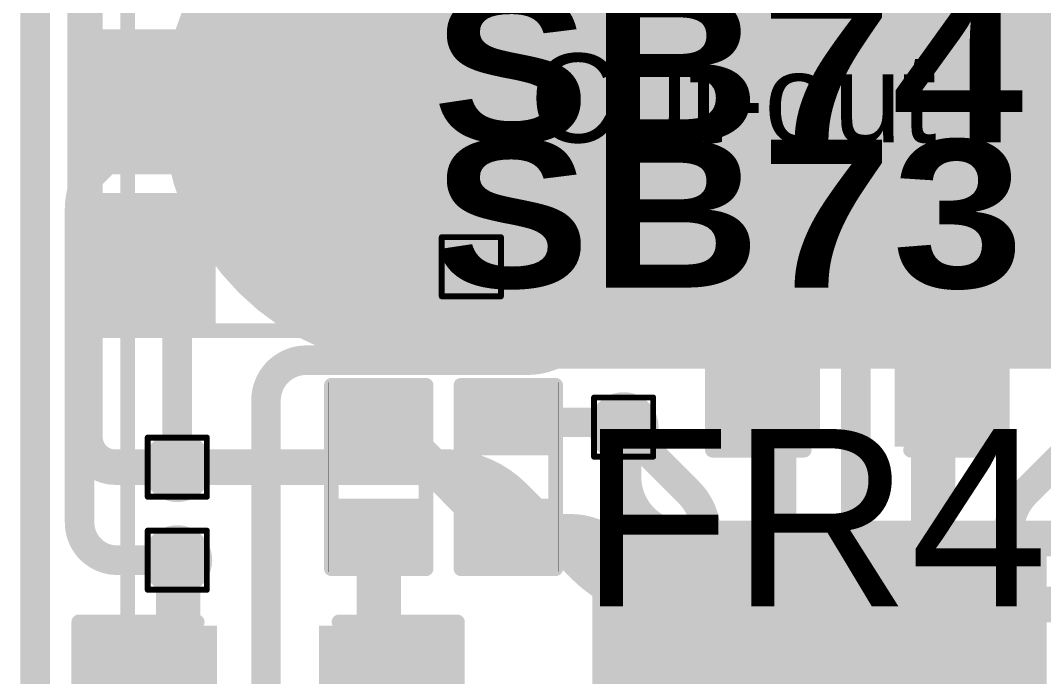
# Model space of a CAD drawing. Header units: inches. Extents: x 3 to 457, y -41 to 239.
# Drawn here: x 26.13 to 34.91, y 8.4 to 14.03 of the extents above; entities that cross this region are included whole.
import ezdxf

# ---------------------------------------------------------------- set-up
doc = ezdxf.new("R2010")
doc.units = ezdxf.units.IN
for name, color, linetype in [('Board Outline', 216, 'Continuous'), ('Bottom Layer', 5, 'Continuous'), ('Bottom Overlay', 54, 'Continuous'), ('Bottom Paste', 16, 'Continuous'), ('Bottom Solder', 6, 'Continuous'), ('Drill Drawing', 1, 'Continuous'), ('Fabrication', 76, 'Continuous'), ('Top Layer', 1, 'Continuous'), ('Top Overlay', 2, 'Continuous'), ('Top Paste', 8, 'Continuous'), ('Top Solder', 216, 'Continuous'), ('Via Holes', 16, 'Continuous')]:
    doc.layers.add(name, color=color, linetype=linetype)
doc.styles.add('Arial', font='', dxfattribs={"height": 0.2})
doc.styles.add('Arial Black_Bold', font='', dxfattribs={"height": 0.2})
doc.styles.get('Arial').set_extended_font_data('Arial')
doc.styles.get('Arial Black_Bold').set_extended_font_data('Arial Black', bold=True)

# ---------------------------------------------------------------- blocks, each defined once
blk = doc.blocks.new('S______B______7')
at = {"layer": 'Top Layer'}
for points in [[(-1.143, -0.4445), (-1.143, 0.4445), (-0.381, 0.4445), (-0.381, -0.4445)], [(0.381, -0.4445), (0.381, 0.4445), (1.143, 0.4445), (1.143, -0.4445)]]:
    blk.add_hatch(color=1, dxfattribs=at).paths.add_polyline_path(points)
at = {"layer": 'Top Paste'}
for points in [[(-1.143, -0.4445), (-1.143, 0.4445), (-0.381, 0.4445), (-0.381, -0.4445)], [(0.381, -0.4445), (0.381, 0.4445), (1.143, 0.4445), (1.143, -0.4445)]]:
    blk.add_hatch(color=8, dxfattribs=at).paths.add_polyline_path(points)
at = {"layer": 'Top Solder'}
for points in [[(-1.2446, -0.5461), (-1.2446, 0.5461), (-0.2794, 0.5461), (-0.2794, -0.5461)], [(0.2794, -0.5461), (0.2794, 0.5461), (1.2446, 0.5461), (1.2446, -0.5461)]]:
    blk.add_hatch(color=216, dxfattribs=at).paths.add_polyline_path(points)
at = {"layer": 'Top Overlay'}
for points in [[(-1.27, -0.5588, 0.127, 0.127, 0), (-1.27, 0.5588, 0.127, 0.127, 0)], [(-1.27, 0.5588, 0.127, 0.127, 0), (1.27, 0.5588, 0.127, 0.127, 0)], [(1.27, -0.5588, 0.127, 0.127, 0), (1.27, 0.5588, 0.127, 0.127, 0)], [(-1.27, -0.5588, 0.127, 0.127, 0), (1.27, -0.5588, 0.127, 0.127, 0)]]:
    blk.add_lwpolyline(points, format="xyseb", dxfattribs=at)
for points in [[(-1.30175, 0.5588, 0.0635, 0.0635, 1), (-1.23825, 0.5588, 0.0635, 0.0635, 1)], [(-1.30175, 0.5588, 0.0635, 0.0635, 1), (-1.23825, 0.5588, 0.0635, 0.0635, 1)], [(1.23825, 0.5588, 0.0635, 0.0635, 1), (1.30175, 0.5588, 0.0635, 0.0635, 1)], [(1.23825, 0.5588, 0.0635, 0.0635, 1), (1.30175, 0.5588, 0.0635, 0.0635, 1)], [(-1.30175, -0.5588, 0.0635, 0.0635, 1), (-1.23825, -0.5588, 0.0635, 0.0635, 1)], [(-1.30175, -0.5588, 0.0635, 0.0635, 1), (-1.23825, -0.5588, 0.0635, 0.0635, 1)], [(1.23825, -0.5588, 0.0635, 0.0635, 1), (1.30175, -0.5588, 0.0635, 0.0635, 1)], [(1.23825, -0.5588, 0.0635, 0.0635, 1), (1.30175, -0.5588, 0.0635, 0.0635, 1)]]:
    blk.add_lwpolyline(points, format="xyseb", close=True, dxfattribs=at)
blk = doc.blocks.new('S______B______8')
at = {"layer": 'Top Layer'}
for points in [[(-1.143, -0.4445), (-1.143, 0.4445), (-0.381, 0.4445), (-0.381, -0.4445)], [(0.381, -0.4445), (0.381, 0.4445), (1.143, 0.4445), (1.143, -0.4445)]]:
    blk.add_hatch(color=1, dxfattribs=at).paths.add_polyline_path(points)
at = {"layer": 'Top Paste'}
for points in [[(-1.143, -0.4445), (-1.143, 0.4445), (-0.381, 0.4445), (-0.381, -0.4445)], [(0.381, -0.4445), (0.381, 0.4445), (1.143, 0.4445), (1.143, -0.4445)]]:
    blk.add_hatch(color=8, dxfattribs=at).paths.add_polyline_path(points)
at = {"layer": 'Top Solder'}
for points in [[(-1.2446, -0.5461), (-1.2446, 0.5461), (-0.2794, 0.5461), (-0.2794, -0.5461)], [(0.2794, -0.5461), (0.2794, 0.5461), (1.2446, 0.5461), (1.2446, -0.5461)]]:
    blk.add_hatch(color=216, dxfattribs=at).paths.add_polyline_path(points)
at = {"layer": 'Top Overlay'}
for points in [[(-1.27, 0.5588, 0.127, 0.127, 0), (-1.27, -0.5588, 0.127, 0.127, 0)], [(1.27, 0.5588, 0.127, 0.127, 0), (-1.27, 0.5588, 0.127, 0.127, 0)], [(1.27, 0.5588, 0.127, 0.127, 0), (1.27, -0.5588, 0.127, 0.127, 0)], [(1.27, -0.5588, 0.127, 0.127, 0), (-1.27, -0.5588, 0.127, 0.127, 0)]]:
    blk.add_lwpolyline(points, format="xyseb", dxfattribs=at)
for points in [[(-1.30175, 0.5588, 0.0635, 0.0635, 1), (-1.23825, 0.5588, 0.0635, 0.0635, 1)], [(-1.30175, 0.5588, 0.0635, 0.0635, 1), (-1.23825, 0.5588, 0.0635, 0.0635, 1)], [(1.23825, 0.5588, 0.0635, 0.0635, 1), (1.30175, 0.5588, 0.0635, 0.0635, 1)], [(1.23825, 0.5588, 0.0635, 0.0635, 1), (1.30175, 0.5588, 0.0635, 0.0635, 1)], [(-1.30175, -0.5588, 0.0635, 0.0635, 1), (-1.23825, -0.5588, 0.0635, 0.0635, 1)], [(-1.30175, -0.5588, 0.0635, 0.0635, 1), (-1.23825, -0.5588, 0.0635, 0.0635, 1)], [(1.23825, -0.5588, 0.0635, 0.0635, 1), (1.30175, -0.5588, 0.0635, 0.0635, 1)], [(1.23825, -0.5588, 0.0635, 0.0635, 1), (1.30175, -0.5588, 0.0635, 0.0635, 1)]]:
    blk.add_lwpolyline(points, format="xyseb", close=True, dxfattribs=at)
blk = doc.blocks.new('TSSOP_14_22')
at = {"layer": 'Top Layer'}
for points in [[(-3.65, 1.525), (-2.15, 1.525), (-2.15, 1.075), (-3.65, 1.075)], [(-3.65, 0.875), (-2.15, 0.875), (-2.15, 0.425), (-3.65, 0.425)], [(-3.65, 0.225), (-2.15, 0.225), (-2.15, -0.225), (-3.65, -0.225)], [(-3.65, -0.425), (-2.15, -0.425), (-2.15, -0.875), (-3.65, -0.875)], [(-3.65, -1.075), (-2.15, -1.075), (-2.15, -1.525), (-3.65, -1.525)], [(-3.65, -1.725), (-2.15, -1.725), (-2.15, -2.175), (-3.65, -2.175)]]:
    blk.add_hatch(color=1, dxfattribs=at).paths.add_polyline_path(points)
at = {"layer": 'Top Paste'}
for points in [[(-3.65, 1.525), (-2.15, 1.525), (-2.15, 1.075), (-3.65, 1.075)], [(-3.65, 0.875), (-2.15, 0.875), (-2.15, 0.425), (-3.65, 0.425)], [(-3.65, 0.225), (-2.15, 0.225), (-2.15, -0.225), (-3.65, -0.225)], [(-3.65, -0.425), (-2.15, -0.425), (-2.15, -0.875), (-3.65, -0.875)], [(-3.65, -1.075), (-2.15, -1.075), (-2.15, -1.525), (-3.65, -1.525)], [(-3.65, -1.725), (-2.15, -1.725), (-2.15, -2.175), (-3.65, -2.175)]]:
    blk.add_hatch(color=8, dxfattribs=at).paths.add_polyline_path(points)
at = {"layer": 'Top Solder'}
for points in [[(-3.7516, 1.6266), (-2.0484, 1.6266), (-2.0484, 0.9734), (-3.7516, 0.9734)], [(-3.7516, 0.9766), (-2.0484, 0.9766), (-2.0484, 0.3234), (-3.7516, 0.3234)], [(-3.7516, 0.3266), (-2.0484, 0.3266), (-2.0484, -0.3266), (-3.7516, -0.3266)], [(-3.7516, -0.3234), (-2.0484, -0.3234), (-2.0484, -0.9766), (-3.7516, -0.9766)], [(-3.7516, -0.9734), (-2.0484, -0.9734), (-2.0484, -1.6266), (-3.7516, -1.6266)], [(-3.7516, -1.6234), (-2.0484, -1.6234), (-2.0484, -2.2766), (-3.7516, -2.2766)]]:
    blk.add_hatch(color=216, dxfattribs=at).paths.add_polyline_path(points)
blk = doc.blocks.new('R___0402_46')
at = {"layer": 'Top Layer'}
for points in [[(-0.6985, -0.3175), (-0.6985, 0.3175), (-0.2413, 0.3175), (-0.2413, -0.3175)], [(0.2413, -0.3175), (0.2413, 0.3175), (0.6985, 0.3175), (0.6985, -0.3175)]]:
    blk.add_hatch(color=1, dxfattribs=at).paths.add_polyline_path(points)
at = {"layer": 'Top Paste'}
for points in [[(-0.6985, -0.3175), (-0.6985, 0.3175), (-0.2413, 0.3175), (-0.2413, -0.3175)], [(0.2413, -0.3175), (0.2413, 0.3175), (0.6985, 0.3175), (0.6985, -0.3175)]]:
    blk.add_hatch(color=8, dxfattribs=at).paths.add_polyline_path(points)
at = {"layer": 'Top Solder'}
for points in [[(-0.7535, -0.3725), (-0.7535, 0.3725), (-0.1863, 0.3725), (-0.1863, -0.3725)], [(0.1863, -0.3725), (0.1863, 0.3725), (0.7535, 0.3725), (0.7535, -0.3725)]]:
    blk.add_hatch(color=216, dxfattribs=at).paths.add_polyline_path(points)
at = {"layer": 'Top Overlay'}
for points in [[(0.7874, 0.4064, 0.127, 0.127, 0), (-0.7874, 0.4064, 0.127, 0.127, 0)], [(-0.7874, -0.4064, 0.127, 0.127, 0), (-0.7874, 0.4064, 0.127, 0.127, 0)], [(0.7874, -0.4064, 0.127, 0.127, 0), (0.7874, 0.4064, 0.127, 0.127, 0)], [(0.7874, -0.4064, 0.127, 0.127, 0), (-0.7874, -0.4064, 0.127, 0.127, 0)], [(0.8128, -0.4318, 0.00323, 0.00323, 0), (-0.8128, -0.4318, 0.00323, 0.00323, 0)]]:
    blk.add_lwpolyline(points, format="xyseb", dxfattribs=at)
for points in [[(-0.8191, 0.4064, 0.0635, 0.0635, 1), (-0.7556, 0.4064, 0.0635, 0.0635, 1)], [(-0.8191, 0.4064, 0.0635, 0.0635, 1), (-0.7556, 0.4064, 0.0635, 0.0635, 1)], [(0.7556, 0.4064, 0.0635, 0.0635, 1), (0.8191, 0.4064, 0.0635, 0.0635, 1)], [(0.7556, 0.4064, 0.0635, 0.0635, 1), (0.8191, 0.4064, 0.0635, 0.0635, 1)], [(-0.8191, -0.4064, 0.0635, 0.0635, 1), (-0.7556, -0.4064, 0.0635, 0.0635, 1)], [(-0.8191, -0.4064, 0.0635, 0.0635, 1), (-0.7556, -0.4064, 0.0635, 0.0635, 1)], [(0.7556, -0.4064, 0.0635, 0.0635, 1), (0.8191, -0.4064, 0.0635, 0.0635, 1)], [(0.7556, -0.4064, 0.0635, 0.0635, 1), (0.8191, -0.4064, 0.0635, 0.0635, 1)], [(-0.8136, -0.4318, 0.00161, 0.00161, 1), (-0.812, -0.4318, 0.00161, 0.00161, 1)], [(0.812, -0.4318, 0.00161, 0.00161, 1), (0.8136, -0.4318, 0.00161, 0.00161, 1)]]:
    blk.add_lwpolyline(points, format="xyseb", close=True, dxfattribs=at)
blk = doc.blocks.new('R___0402_51')
at = {"layer": 'Top Layer'}
for points in [[(-0.6985, -0.3175), (-0.6985, 0.3175), (-0.2413, 0.3175), (-0.2413, -0.3175)], [(0.2413, -0.3175), (0.2413, 0.3175), (0.6985, 0.3175), (0.6985, -0.3175)]]:
    blk.add_hatch(color=1, dxfattribs=at).paths.add_polyline_path(points)
at = {"layer": 'Top Paste'}
for points in [[(-0.6985, -0.3175), (-0.6985, 0.3175), (-0.2413, 0.3175), (-0.2413, -0.3175)], [(0.2413, -0.3175), (0.2413, 0.3175), (0.6985, 0.3175), (0.6985, -0.3175)]]:
    blk.add_hatch(color=8, dxfattribs=at).paths.add_polyline_path(points)
at = {"layer": 'Top Solder'}
for points in [[(-0.7535, -0.3725), (-0.7535, 0.3725), (-0.1863, 0.3725), (-0.1863, -0.3725)], [(0.1863, -0.3725), (0.1863, 0.3725), (0.7535, 0.3725), (0.7535, -0.3725)]]:
    blk.add_hatch(color=216, dxfattribs=at).paths.add_polyline_path(points)
at = {"layer": 'Top Overlay'}
for points in [[(-0.7874, 0.4064, 0.127, 0.127, 0), (0.7874, 0.4064, 0.127, 0.127, 0)], [(-0.7874, 0.4064, 0.127, 0.127, 0), (-0.7874, -0.4064, 0.127, 0.127, 0)], [(0.7874, 0.4064, 0.127, 0.127, 0), (0.7874, -0.4064, 0.127, 0.127, 0)], [(-0.7874, -0.4064, 0.127, 0.127, 0), (0.7874, -0.4064, 0.127, 0.127, 0)], [(-0.8128, -0.4318, 0.00323, 0.00323, 0), (0.8128, -0.4318, 0.00323, 0.00323, 0)]]:
    blk.add_lwpolyline(points, format="xyseb", dxfattribs=at)
for points in [[(-0.8191, 0.4064, 0.0635, 0.0635, 1), (-0.7556, 0.4064, 0.0635, 0.0635, 1)], [(-0.8191, 0.4064, 0.0635, 0.0635, 1), (-0.7556, 0.4064, 0.0635, 0.0635, 1)], [(0.7556, 0.4064, 0.0635, 0.0635, 1), (0.8191, 0.4064, 0.0635, 0.0635, 1)], [(0.7556, 0.4064, 0.0635, 0.0635, 1), (0.8191, 0.4064, 0.0635, 0.0635, 1)], [(-0.8191, -0.4064, 0.0635, 0.0635, 1), (-0.7556, -0.4064, 0.0635, 0.0635, 1)], [(-0.8191, -0.4064, 0.0635, 0.0635, 1), (-0.7556, -0.4064, 0.0635, 0.0635, 1)], [(0.7556, -0.4064, 0.0635, 0.0635, 1), (0.8191, -0.4064, 0.0635, 0.0635, 1)], [(0.7556, -0.4064, 0.0635, 0.0635, 1), (0.8191, -0.4064, 0.0635, 0.0635, 1)], [(-0.8136, -0.4318, 0.00161, 0.00161, 1), (-0.812, -0.4318, 0.00161, 0.00161, 1)], [(0.812, -0.4318, 0.00161, 0.00161, 1), (0.8136, -0.4318, 0.00161, 0.00161, 1)]]:
    blk.add_lwpolyline(points, format="xyseb", close=True, dxfattribs=at)
blk = doc.blocks.new('SEMG_PAD_B_59')
at = {"layer": 'Bottom Layer'}
h = blk.add_hatch(color=5, dxfattribs=at)
edge = h.paths.add_edge_path()
edge.add_arc((-3.15, 0.0128), 2.1, 90, 270)
edge.add_line((-3.15, -2.0872), (3.15, -2.0872))
edge.add_arc((3.15, 0.0128), 2.1, 270, 450)
edge.add_line((3.15, 2.1128), (-3.15, 2.1128))
at = {"layer": 'Bottom Paste'}
h = blk.add_hatch(color=16, dxfattribs=at)
edge = h.paths.add_edge_path()
edge.add_arc((-3.15, 0.0128), 2.1, 90, 270)
edge.add_line((-3.15, -2.0872), (3.15, -2.0872))
edge.add_arc((3.15, 0.0128), 2.1, 270, 450)
edge.add_line((3.15, 2.1128), (-3.15, 2.1128))
at = {"layer": 'Bottom Solder'}
h = blk.add_hatch(color=6, dxfattribs=at)
edge = h.paths.add_edge_path()
edge.add_arc((-3.15, 0.0128), 2.2016, 90, 270)
edge.add_line((-3.15, -2.1888), (3.15, -2.1888))
edge.add_arc((3.15, 0.0128), 2.2016, 270, 450)
edge.add_line((3.15, 2.2144), (-3.15, 2.2144))
at = {"layer": 'Bottom Overlay'}
blk.add_lwpolyline([(5.6833, 10.9658, 0.127, 0.127, 0), (5.6833, -10.9656, 0.127, 0.127, 0)], format="xyseb", dxfattribs=at)
blk = doc.blocks.new('C___0805_71')
at = {"layer": 'Top Layer'}
for points in [[(-1.524, 0.762), (-0.508, 0.762), (-0.508, -0.762), (-1.524, -0.762)], [(0.508, 0.762), (1.524, 0.762), (1.524, -0.762), (0.508, -0.762)]]:
    blk.add_hatch(color=1, dxfattribs=at).paths.add_polyline_path(points)
at = {"layer": 'Top Paste'}
for points in [[(-1.524, 0.762), (-0.508, 0.762), (-0.508, -0.762), (-1.524, -0.762)], [(0.508, 0.762), (1.524, 0.762), (1.524, -0.762), (0.508, -0.762)]]:
    blk.add_hatch(color=8, dxfattribs=at).paths.add_polyline_path(points)
at = {"layer": 'Top Solder'}
for points in [[(-1.594, 0.832), (-0.438, 0.832), (-0.438, -0.832), (-1.594, -0.832)], [(0.438, 0.832), (1.594, 0.832), (1.594, -0.832), (0.438, -0.832)]]:
    blk.add_hatch(color=216, dxfattribs=at).paths.add_polyline_path(points)
at = {"layer": 'Top Overlay'}
for points in [[(-1.6256, 0.8636, 0.127, 0.127, 0), (-1.6256, -0.8636, 0.127, 0.127, 0)], [(-0.6096, 0.8636, 0.127, 0.127, 0), (-1.6256, 0.8636, 0.127, 0.127, 0)], [(1.6256, 0.8636, 0.127, 0.127, 0), (0.6096, 0.8636, 0.127, 0.127, 0)], [(1.6256, 0.8636, 0.127, 0.127, 0), (1.6256, -0.8636, 0.127, 0.127, 0)], [(-0.6096, -0.8636, 0.127, 0.127, 0), (-1.6256, -0.8636, 0.127, 0.127, 0)], [(1.6256, -0.8636, 0.127, 0.127, 0), (0.6096, -0.8636, 0.127, 0.127, 0)]]:
    blk.add_lwpolyline(points, format="xyseb", dxfattribs=at)
for points in [[(-1.6574, 0.8636, 0.0635, 0.0635, 1), (-1.5938, 0.8636, 0.0635, 0.0635, 1)], [(-1.6574, 0.8636, 0.0635, 0.0635, 1), (-1.5938, 0.8636, 0.0635, 0.0635, 1)], [(-0.6413, 0.8636, 0.0635, 0.0635, 1), (-0.5778, 0.8636, 0.0635, 0.0635, 1)], [(0.5778, 0.8636, 0.0635, 0.0635, 1), (0.6413, 0.8636, 0.0635, 0.0635, 1)], [(1.5938, 0.8636, 0.0635, 0.0635, 1), (1.6574, 0.8636, 0.0635, 0.0635, 1)], [(1.5938, 0.8636, 0.0635, 0.0635, 1), (1.6574, 0.8636, 0.0635, 0.0635, 1)], [(-1.6574, -0.8636, 0.0635, 0.0635, 1), (-1.5938, -0.8636, 0.0635, 0.0635, 1)], [(-1.6574, -0.8636, 0.0635, 0.0635, 1), (-1.5938, -0.8636, 0.0635, 0.0635, 1)], [(-0.6413, -0.8636, 0.0635, 0.0635, 1), (-0.5778, -0.8636, 0.0635, 0.0635, 1)], [(0.5778, -0.8636, 0.0635, 0.0635, 1), (0.6413, -0.8636, 0.0635, 0.0635, 1)], [(1.5938, -0.8636, 0.0635, 0.0635, 1), (1.6574, -0.8636, 0.0635, 0.0635, 1)], [(1.5938, -0.8636, 0.0635, 0.0635, 1), (1.6574, -0.8636, 0.0635, 0.0635, 1)]]:
    blk.add_lwpolyline(points, format="xyseb", close=True, dxfattribs=at)
blk = doc.blocks.new('C___0603_75')
at = {"layer": 'Top Layer'}
for points in [[(-0.381, 0.4445), (-0.381, -0.4445), (-1.143, -0.4445), (-1.143, 0.4445)], [(1.143, 0.4445), (1.143, -0.4445), (0.381, -0.4445), (0.381, 0.4445)]]:
    blk.add_hatch(color=1, dxfattribs=at).paths.add_polyline_path(points)
at = {"layer": 'Top Paste'}
for points in [[(-0.381, 0.4445), (-0.381, -0.4445), (-1.143, -0.4445), (-1.143, 0.4445)], [(1.143, 0.4445), (1.143, -0.4445), (0.381, -0.4445), (0.381, 0.4445)]]:
    blk.add_hatch(color=8, dxfattribs=at).paths.add_polyline_path(points)
at = {"layer": 'Top Solder'}
for points in [[(-0.321, 0.5045), (-0.321, -0.5045), (-1.203, -0.5045), (-1.203, 0.5045)], [(1.203, 0.5045), (1.203, -0.5045), (0.321, -0.5045), (0.321, 0.5045)]]:
    blk.add_hatch(color=216, dxfattribs=at).paths.add_polyline_path(points)
at = {"layer": 'Top Overlay'}
for points in [[(-0.4572, 0.5334, 0.127, 0.127, 0), (-1.2446, 0.5334, 0.127, 0.127, 0)], [(-1.2446, 0.5334, 0.127, 0.127, 0), (-1.2446, -0.5334, 0.127, 0.127, 0)], [(1.2446, 0.5334, 0.127, 0.127, 0), (0.4572, 0.5334, 0.127, 0.127, 0)], [(1.2446, 0.5334, 0.127, 0.127, 0), (1.2446, -0.5334, 0.127, 0.127, 0)], [(-0.4572, -0.5334, 0.127, 0.127, 0), (-1.2446, -0.5334, 0.127, 0.127, 0)], [(1.2446, -0.5334, 0.127, 0.127, 0), (0.4572, -0.5334, 0.127, 0.127, 0)]]:
    blk.add_lwpolyline(points, format="xyseb", dxfattribs=at)
for points in [[(-1.2764, 0.5334, 0.0635, 0.0635, 1), (-1.2128, 0.5334, 0.0635, 0.0635, 1)], [(-1.2764, 0.5334, 0.0635, 0.0635, 1), (-1.2128, 0.5334, 0.0635, 0.0635, 1)], [(-0.4889, 0.5334, 0.0635, 0.0635, 1), (-0.4254, 0.5334, 0.0635, 0.0635, 1)], [(0.4254, 0.5334, 0.0635, 0.0635, 1), (0.4889, 0.5334, 0.0635, 0.0635, 1)], [(1.2128, 0.5334, 0.0635, 0.0635, 1), (1.2764, 0.5334, 0.0635, 0.0635, 1)], [(1.2128, 0.5334, 0.0635, 0.0635, 1), (1.2764, 0.5334, 0.0635, 0.0635, 1)], [(-1.2764, -0.5334, 0.0635, 0.0635, 1), (-1.2128, -0.5334, 0.0635, 0.0635, 1)], [(-1.2764, -0.5334, 0.0635, 0.0635, 1), (-1.2128, -0.5334, 0.0635, 0.0635, 1)], [(-0.4889, -0.5334, 0.0635, 0.0635, 1), (-0.4254, -0.5334, 0.0635, 0.0635, 1)], [(0.4254, -0.5334, 0.0635, 0.0635, 1), (0.4889, -0.5334, 0.0635, 0.0635, 1)], [(1.2128, -0.5334, 0.0635, 0.0635, 1), (1.2764, -0.5334, 0.0635, 0.0635, 1)], [(1.2128, -0.5334, 0.0635, 0.0635, 1), (1.2764, -0.5334, 0.0635, 0.0635, 1)]]:
    blk.add_lwpolyline(points, format="xyseb", close=True, dxfattribs=at)
blk = doc.blocks.new('____0402_77')
at = {"layer": 'Top Layer'}
for points in [[(-0.6985, -0.3175), (-0.6985, 0.3175), (-0.2413, 0.3175), (-0.2413, -0.3175)], [(0.2413, -0.3175), (0.2413, 0.3175), (0.6985, 0.3175), (0.6985, -0.3175)]]:
    blk.add_hatch(color=1, dxfattribs=at).paths.add_polyline_path(points)
at = {"layer": 'Top Paste'}
for points in [[(-0.6985, -0.3175), (-0.6985, 0.3175), (-0.2413, 0.3175), (-0.2413, -0.3175)], [(0.2413, -0.3175), (0.2413, 0.3175), (0.6985, 0.3175), (0.6985, -0.3175)]]:
    blk.add_hatch(color=8, dxfattribs=at).paths.add_polyline_path(points)
at = {"layer": 'Top Solder'}
for points in [[(-0.7585, -0.3775), (-0.7585, 0.3775), (-0.1813, 0.3775), (-0.1813, -0.3775)], [(0.1813, -0.3775), (0.1813, 0.3775), (0.7585, 0.3775), (0.7585, -0.3775)]]:
    blk.add_hatch(color=216, dxfattribs=at).paths.add_polyline_path(points)
at = {"layer": 'Top Overlay'}
for points in [[(-0.7874, 0.4064, 0.127, 0.127, 0), (-0.7874, -0.4064, 0.127, 0.127, 0)], [(-0.2794, 0.4064, 0.127, 0.127, 0), (-0.7874, 0.4064, 0.127, 0.127, 0)], [(0.7874, 0.4064, 0.127, 0.127, 0), (0.2794, 0.4064, 0.127, 0.127, 0)], [(0.7874, 0.4064, 0.127, 0.127, 0), (0.7874, -0.4064, 0.127, 0.127, 0)], [(-0.2794, -0.4064, 0.127, 0.127, 0), (-0.7874, -0.4064, 0.127, 0.127, 0)], [(0.7874, -0.4064, 0.127, 0.127, 0), (0.2794, -0.4064, 0.127, 0.127, 0)]]:
    blk.add_lwpolyline(points, format="xyseb", dxfattribs=at)
for points in [[(-0.8191, 0.4064, 0.0635, 0.0635, 1), (-0.7556, 0.4064, 0.0635, 0.0635, 1)], [(-0.8191, 0.4064, 0.0635, 0.0635, 1), (-0.7556, 0.4064, 0.0635, 0.0635, 1)], [(-0.3111, 0.4064, 0.0635, 0.0635, 1), (-0.2477, 0.4064, 0.0635, 0.0635, 1)], [(0.2477, 0.4064, 0.0635, 0.0635, 1), (0.3111, 0.4064, 0.0635, 0.0635, 1)], [(0.7556, 0.4064, 0.0635, 0.0635, 1), (0.8191, 0.4064, 0.0635, 0.0635, 1)], [(0.7556, 0.4064, 0.0635, 0.0635, 1), (0.8191, 0.4064, 0.0635, 0.0635, 1)], [(-0.8191, -0.4064, 0.0635, 0.0635, 1), (-0.7556, -0.4064, 0.0635, 0.0635, 1)], [(-0.8191, -0.4064, 0.0635, 0.0635, 1), (-0.7556, -0.4064, 0.0635, 0.0635, 1)], [(-0.3111, -0.4064, 0.0635, 0.0635, 1), (-0.2477, -0.4064, 0.0635, 0.0635, 1)], [(0.2477, -0.4064, 0.0635, 0.0635, 1), (0.3111, -0.4064, 0.0635, 0.0635, 1)], [(0.7556, -0.4064, 0.0635, 0.0635, 1), (0.8191, -0.4064, 0.0635, 0.0635, 1)], [(0.7556, -0.4064, 0.0635, 0.0635, 1), (0.8191, -0.4064, 0.0635, 0.0635, 1)]]:
    blk.add_lwpolyline(points, format="xyseb", close=True, dxfattribs=at)

msp = doc.modelspace()

# ---------------------------------------------------------------- hatches: boundary and pattern name
at = {"layer": 'Bottom Layer'}
h = msp.add_hatch(color=5, dxfattribs=at)
edge = h.paths.add_edge_path()
edge.add_arc((29.9995, 11.9183), 0.3, 0, 360)
h = msp.add_hatch(color=5, dxfattribs=at)
edge = h.paths.add_edge_path()
edge.add_arc((31.3076, 10.541), 0.3, 0, 360)
h = msp.add_hatch(color=5, dxfattribs=at)
edge = h.paths.add_edge_path()
edge.add_arc((27.4734, 10.1972), 0.3, 0, 360)
h = msp.add_hatch(color=5, dxfattribs=at)
edge = h.paths.add_edge_path()
edge.add_arc((27.4734, 9.398), 0.3, 0, 360)
at = {"layer": 'Top Layer'}
msp.add_hatch(color=1, dxfattribs=at).paths.add_polyline_path([(34.0139, 12.4136), (34.6553, 12.4136), (34.6553, 13.0486), (34.0139, 13.0486)])
h = msp.add_hatch(color=1, dxfattribs=at)
edge = h.paths.add_edge_path()
edge.add_arc((29.9995, 11.9183), 0.3, 0, 360)
h = msp.add_hatch(color=1, dxfattribs=at)
edge = h.paths.add_edge_path()
edge.add_arc((31.3076, 10.541), 0.3, 0, 360)
h = msp.add_hatch(color=1, dxfattribs=at)
edge = h.paths.add_edge_path()
edge.add_arc((27.4734, 10.1972), 0.3, 0, 360)
h = msp.add_hatch(color=1, dxfattribs=at)
edge = h.paths.add_edge_path()
edge.add_arc((27.4734, 9.398), 0.3, 0, 360)
at = {"layer": 'Via Holes'}
h = msp.add_hatch(color=7, dxfattribs=at)
edge = h.paths.add_edge_path()
edge.add_arc((29.9995, 11.9183), 0.15, 0, 360)
h = msp.add_hatch(color=7, dxfattribs=at)
edge = h.paths.add_edge_path()
edge.add_arc((31.3076, 10.541), 0.15, 0, 360)
h = msp.add_hatch(color=7, dxfattribs=at)
edge = h.paths.add_edge_path()
edge.add_arc((27.4734, 10.1972), 0.15, 0, 360)
h = msp.add_hatch(color=7, dxfattribs=at)
edge = h.paths.add_edge_path()
edge.add_arc((27.4734, 9.398), 0.15, 0, 360)

# ---------------------------------------------------------------- linework, layer by layer
at = {"layer": 'Board Outline'}
msp.add_lwpolyline([(26.2534, 2.3169, 0.127, 0.127, 0), (26.2535, 24.1726, 0.127, 0.127, 0)], format="xyseb", dxfattribs=at)
at = {"layer": 'Bottom Layer'}
for points in [[(26.68, 10.4572, 0.3048, 0.3048, 0), (26.68, 16.9572, 0.3048, 0.3048, 0)], [(31.3076, 10.1105, 0.3048, 0.3048, 0), (31.3076, 10.541, 0.3048, 0.3048, 0)], [(26.94, 10.1972, 0.3048, 0.3048, -0.414214), (26.68, 10.4572, 0.3048, 0.3048, 0)], [(26.94, 10.1972, 0.3048, 0.3048, 0), (27.4734, 10.1972, 0.3048, 0.3048, 0)], [(27.4734, 10.1972, 0.3048, 0.3048, 0), (29.6772, 10.1972, 0.3048, 0.3048, 0)], [(29.6772, 10.1972, 0.3048, 0.3048, 0), (29.7202, 10.1989, 0.3048, 0.3048, 0)], [(29.7202, 10.1989, 0.3048, 0.3048, -0.209443), (30.3676, 9.9458, 0.3048, 0.3048, 0)], [(31.8334, 9.5846, 0.3048, 0.3048, -0.414214), (31.3076, 10.1105, 0.3048, 0.3048, 0)], [(30.3676, 9.9458, 0.3048, 0.3048, 0), (30.9586, 9.3549, 0.3048, 0.3048, 0)], [(31.8334, 9.5846, 0.3048, 0.3048, 0), (37.4803, 9.5846, 0.3048, 0.3048, 0)], [(27.4803, 6.1881, 0.381, 0.381, 0), (27.4803, 9.398, 0.381, 0.381, 0)], [(31.7714, 9.017, 0.3048, 0.3048, -0.199559), (30.9586, 9.3549, 0.3048, 0.3048, 0)], [(31.7714, 9.017, 0.3048, 0.3048, 0), (36.719, 9.017, 0.3048, 0.3048, 0)]]:
    msp.add_lwpolyline(points, format="xyseb", dxfattribs=at)
for points in [[(31.2314, 10.541, 0.1524, 0.1524, 1), (31.3838, 10.541, 0.1524, 0.1524, 1)], [(26.6038, 10.4572, 0.1524, 0.1524, 1), (26.7562, 10.4572, 0.1524, 0.1524, 1)], [(26.6038, 10.4572, 0.1524, 0.1524, 1), (26.7562, 10.4572, 0.1524, 0.1524, 1)], [(26.8638, 10.1972, 0.1524, 0.1524, 1), (27.0162, 10.1972, 0.1524, 0.1524, 1)], [(26.8638, 10.1972, 0.1524, 0.1524, 1), (27.0162, 10.1972, 0.1524, 0.1524, 1)], [(27.3972, 10.1972, 0.1524, 0.1524, 1), (27.5496, 10.1972, 0.1524, 0.1524, 1)], [(27.3972, 10.1972, 0.1524, 0.1524, 1), (27.5496, 10.1972, 0.1524, 0.1524, 1)], [(29.601, 10.1972, 0.1524, 0.1524, 1), (29.7534, 10.1972, 0.1524, 0.1524, 1)], [(29.601, 10.1972, 0.1524, 0.1524, 1), (29.7534, 10.1972, 0.1524, 0.1524, 1)], [(29.644, 10.1989, 0.1524, 0.1524, 1), (29.7964, 10.1989, 0.1524, 0.1524, 1)], [(29.644, 10.1989, 0.1524, 0.1524, 1), (29.7964, 10.1989, 0.1524, 0.1524, 1)], [(31.2314, 10.1105, 0.1524, 0.1524, 1), (31.3838, 10.1105, 0.1524, 0.1524, 1)], [(31.2314, 10.1105, 0.1524, 0.1524, 1), (31.3838, 10.1105, 0.1524, 0.1524, 1)], [(30.2914, 9.9458, 0.1524, 0.1524, 1), (30.4438, 9.9458, 0.1524, 0.1524, 1)], [(30.2914, 9.9458, 0.1524, 0.1524, 1), (30.4438, 9.9458, 0.1524, 0.1524, 1)], [(31.7572, 9.5846, 0.1524, 0.1524, 1), (31.9096, 9.5846, 0.1524, 0.1524, 1)], [(31.7572, 9.5846, 0.1524, 0.1524, 1), (31.9096, 9.5846, 0.1524, 0.1524, 1)], [(27.385, 9.398, 0.1905, 0.1905, 1), (27.5755, 9.398, 0.1905, 0.1905, 1)], [(30.8824, 9.3549, 0.1524, 0.1524, 1), (31.0348, 9.3549, 0.1524, 0.1524, 1)], [(30.8824, 9.3549, 0.1524, 0.1524, 1), (31.0348, 9.3549, 0.1524, 0.1524, 1)], [(31.6952, 9.017, 0.1524, 0.1524, 1), (31.8476, 9.017, 0.1524, 0.1524, 1)], [(31.6952, 9.017, 0.1524, 0.1524, 1), (31.8476, 9.017, 0.1524, 0.1524, 1)]]:
    msp.add_lwpolyline(points, format="xyseb", close=True, dxfattribs=at)
at = {"layer": 'Drill Drawing'}
for points in [[(29.7455, 12.1723, 0.0508, 0.0508, 0), (30.2535, 12.1723, 0.0508, 0.0508, 0)], [(29.7455, 11.6643, 0.0508, 0.0508, 0), (29.7455, 12.1723, 0.0508, 0.0508, 0)], [(30.2535, 11.6643, 0.0508, 0.0508, 0), (30.2535, 12.1723, 0.0508, 0.0508, 0)], [(29.7455, 11.6643, 0.0508, 0.0508, 0), (30.2535, 11.6643, 0.0508, 0.0508, 0)], [(31.0536, 10.795, 0.0508, 0.0508, 0), (31.5616, 10.795, 0.0508, 0.0508, 0)], [(31.0536, 10.287, 0.0508, 0.0508, 0), (31.0536, 10.795, 0.0508, 0.0508, 0)], [(31.5616, 10.287, 0.0508, 0.0508, 0), (31.5616, 10.795, 0.0508, 0.0508, 0)], [(27.2194, 10.4512, 0.0508, 0.0508, 0), (27.7274, 10.4512, 0.0508, 0.0508, 0)], [(27.2194, 9.9432, 0.0508, 0.0508, 0), (27.2194, 10.4512, 0.0508, 0.0508, 0)], [(27.7274, 9.9432, 0.0508, 0.0508, 0), (27.7274, 10.4512, 0.0508, 0.0508, 0)], [(31.0536, 10.287, 0.0508, 0.0508, 0), (31.5616, 10.287, 0.0508, 0.0508, 0)], [(27.2194, 9.9432, 0.0508, 0.0508, 0), (27.7274, 9.9432, 0.0508, 0.0508, 0)], [(27.2194, 9.652, 0.0508, 0.0508, 0), (27.7274, 9.652, 0.0508, 0.0508, 0)], [(27.2194, 9.144, 0.0508, 0.0508, 0), (27.2194, 9.652, 0.0508, 0.0508, 0)], [(27.7274, 9.144, 0.0508, 0.0508, 0), (27.7274, 9.652, 0.0508, 0.0508, 0)], [(27.2194, 9.144, 0.0508, 0.0508, 0), (27.7274, 9.144, 0.0508, 0.0508, 0)]]:
    msp.add_lwpolyline(points, format="xyseb", dxfattribs=at)
for points in [[(29.7328, 12.1723, 0.0254, 0.0254, 1), (29.7582, 12.1723, 0.0254, 0.0254, 1)], [(29.7328, 12.1723, 0.0254, 0.0254, 1), (29.7582, 12.1723, 0.0254, 0.0254, 1)], [(30.2408, 12.1723, 0.0254, 0.0254, 1), (30.2662, 12.1723, 0.0254, 0.0254, 1)], [(30.2408, 12.1723, 0.0254, 0.0254, 1), (30.2662, 12.1723, 0.0254, 0.0254, 1)], [(29.7328, 11.6643, 0.0254, 0.0254, 1), (29.7582, 11.6643, 0.0254, 0.0254, 1)], [(29.7328, 11.6643, 0.0254, 0.0254, 1), (29.7582, 11.6643, 0.0254, 0.0254, 1)], [(30.2408, 11.6643, 0.0254, 0.0254, 1), (30.2662, 11.6643, 0.0254, 0.0254, 1)], [(30.2408, 11.6643, 0.0254, 0.0254, 1), (30.2662, 11.6643, 0.0254, 0.0254, 1)], [(31.0409, 10.795, 0.0254, 0.0254, 1), (31.0663, 10.795, 0.0254, 0.0254, 1)], [(31.0409, 10.795, 0.0254, 0.0254, 1), (31.0663, 10.795, 0.0254, 0.0254, 1)], [(31.5489, 10.795, 0.0254, 0.0254, 1), (31.5743, 10.795, 0.0254, 0.0254, 1)], [(31.5489, 10.795, 0.0254, 0.0254, 1), (31.5743, 10.795, 0.0254, 0.0254, 1)], [(27.2067, 10.4512, 0.0254, 0.0254, 1), (27.2321, 10.4512, 0.0254, 0.0254, 1)], [(27.2067, 10.4512, 0.0254, 0.0254, 1), (27.2321, 10.4512, 0.0254, 0.0254, 1)], [(27.7147, 10.4512, 0.0254, 0.0254, 1), (27.7401, 10.4512, 0.0254, 0.0254, 1)], [(27.7147, 10.4512, 0.0254, 0.0254, 1), (27.7401, 10.4512, 0.0254, 0.0254, 1)], [(31.0409, 10.287, 0.0254, 0.0254, 1), (31.0663, 10.287, 0.0254, 0.0254, 1)], [(31.0409, 10.287, 0.0254, 0.0254, 1), (31.0663, 10.287, 0.0254, 0.0254, 1)], [(31.5489, 10.287, 0.0254, 0.0254, 1), (31.5743, 10.287, 0.0254, 0.0254, 1)], [(31.5489, 10.287, 0.0254, 0.0254, 1), (31.5743, 10.287, 0.0254, 0.0254, 1)], [(27.2067, 9.9432, 0.0254, 0.0254, 1), (27.2321, 9.9432, 0.0254, 0.0254, 1)], [(27.2067, 9.9432, 0.0254, 0.0254, 1), (27.2321, 9.9432, 0.0254, 0.0254, 1)], [(27.7147, 9.9432, 0.0254, 0.0254, 1), (27.7401, 9.9432, 0.0254, 0.0254, 1)], [(27.7147, 9.9432, 0.0254, 0.0254, 1), (27.7401, 9.9432, 0.0254, 0.0254, 1)], [(27.2067, 9.652, 0.0254, 0.0254, 1), (27.2321, 9.652, 0.0254, 0.0254, 1)], [(27.2067, 9.652, 0.0254, 0.0254, 1), (27.2321, 9.652, 0.0254, 0.0254, 1)], [(27.7147, 9.652, 0.0254, 0.0254, 1), (27.7401, 9.652, 0.0254, 0.0254, 1)], [(27.7147, 9.652, 0.0254, 0.0254, 1), (27.7401, 9.652, 0.0254, 0.0254, 1)], [(27.2067, 9.144, 0.0254, 0.0254, 1), (27.2321, 9.144, 0.0254, 0.0254, 1)], [(27.2067, 9.144, 0.0254, 0.0254, 1), (27.2321, 9.144, 0.0254, 0.0254, 1)], [(27.7147, 9.144, 0.0254, 0.0254, 1), (27.7401, 9.144, 0.0254, 0.0254, 1)], [(27.7147, 9.144, 0.0254, 0.0254, 1), (27.7401, 9.144, 0.0254, 0.0254, 1)]]:
    msp.add_lwpolyline(points, format="xyseb", close=True, dxfattribs=at)
at = {"layer": 'Fabrication'}
for points in [[(26.2534, 2.3169, 0.254, 0.254, 0), (26.2535, 24.1726, 0.254, 0.254, 0)], [(27.4763, 13.2704, 0.254, 0.254, -0.198912), (28.0914, 14.7553, 0.254, 0.254, 0)], [(28.0914, 11.7854, 0.254, 0.254, -0.198912), (27.4763, 13.2704, 0.254, 0.254, 0)], [(29.5763, 11.1704, 0.254, 0.254, -0.198912), (28.0914, 11.7854, 0.254, 0.254, 0)], [(29.5763, 11.1704, 0.254, 0.254, 0), (35.8843, 11.1704, 0.254, 0.254, 0)]]:
    msp.add_lwpolyline(points, format="xyseb", dxfattribs=at)
for points in [[(27.4128, 13.2704, 0.127, 0.127, 1), (27.5398, 13.2704, 0.127, 0.127, 1)], [(27.4128, 13.2704, 0.127, 0.127, 1), (27.5398, 13.2704, 0.127, 0.127, 1)], [(28.0279, 11.7854, 0.127, 0.127, 1), (28.1549, 11.7854, 0.127, 0.127, 1)], [(28.0279, 11.7854, 0.127, 0.127, 1), (28.1549, 11.7854, 0.127, 0.127, 1)], [(29.5128, 11.1704, 0.127, 0.127, 1), (29.6398, 11.1704, 0.127, 0.127, 1)], [(29.5128, 11.1704, 0.127, 0.127, 1), (29.6398, 11.1704, 0.127, 0.127, 1)]]:
    msp.add_lwpolyline(points, format="xyseb", close=True, dxfattribs=at)
at = {"layer": 'Top Layer'}
for points in [[(34.4374, 12.7311, 0.381, 0.381, 0), (34.4374, 17.0988, 0.381, 0.381, 0)], [(29.9995, 13.7795, 0.254, 0.254, 0), (29.9995, 16.3126, 0.254, 0.254, 0)], [(32.6238, 10.7695, 0.254, 0.254, 0), (32.6238, 16.2967, 0.254, 0.254, 0)], [(31.0186, 11.651, 0.254, 0.254, 0), (31.0186, 16.1236, 0.254, 0.254, 0)], [(29.9995, 13.7795, 0.254, 0.254, -0.414214), (29.555, 13.335, 0.254, 0.254, 0)], [(28.845, 13.335, 0.254, 0.254, 0), (29.555, 13.335, 0.254, 0.254, 0)], [(26.6922, 12.6656, 0.254, 0.254, 0), (27.1638, 13.1372, 0.254, 0.254, 0)], [(33.3027, 12.3409, 0.254, 0.254, 0), (33.3027, 12.7311, 0.254, 0.254, 0)], [(26.6345, 12.4187, 0.254, 0.254, -0.112714), (26.6922, 12.6656, 0.254, 0.254, 0)], [(26.6345, 12.4187, 0.254, 0.254, 0), (26.6345, 9.7203, 0.254, 0.254, 0)], [(33.3027, 11.3214, 0.254, 0.254, 0), (33.3027, 12.3409, 0.254, 0.254, 0)], [(33.8125, 11.8312, 0.254, 0.254, -0.414214), (33.3027, 12.3409, 0.254, 0.254, 0)], [(28.8557, 11.9183, 0.381, 0.381, 0), (29.9995, 11.9183, 0.381, 0.381, 0)], [(27.4734, 10.1972, 0.254, 0.254, 0), (27.4734, 11.8782, 0.254, 0.254, 0)], [(33.3027, 11.3214, 0.254, 0.254, -0.414214), (33.8125, 11.8312, 0.254, 0.254, 0)], [(33.3045, 11.8312, 0.254, 0.254, 0), (33.8125, 11.8312, 0.254, 0.254, 0)], [(33.8125, 11.8312, 0.254, 0.254, 0), (35.2654, 11.8312, 0.254, 0.254, 0)], [(31.0186, 11.651, 0.254, 0.254, -0.414214), (30.4833, 11.1157, 0.254, 0.254, 0)], [(33.3027, 8.9041, 0.254, 0.254, 0), (33.3027, 11.3214, 0.254, 0.254, 0)], [(28.2354, 10.7695, 0.254, 0.254, -0.414214), (28.5816, 11.1157, 0.254, 0.254, 0)], [(28.5816, 11.1157, 0.254, 0.254, 0), (30.4833, 11.1157, 0.254, 0.254, 0)], [(28.2354, 7.2354, 0.254, 0.254, 0), (28.2354, 10.7695, 0.254, 0.254, 0)], [(29.2039, 10.5823, 0.3048, 0.3048, 0), (29.369, 10.5061, 0.3048, 0.3048, 0)], [(33.9654, 8.8734, 0.381, 0.381, 0), (33.9654, 10.5871, 0.381, 0.381, 0)], [(29.369, 10.5061, 0.3048, 0.3048, 0), (30.1519, 9.7187, 0.3048, 0.3048, 0)], [(30.317, 10.5823, 0.254, 0.254, 0), (31.2662, 10.5823, 0.254, 0.254, 0)], [(31.33, 10.5185, 0.254, 0.254, 0), (31.8671, 9.9814, 0.254, 0.254, 0)], [(32.6654, 8.8734, 0.254, 0.254, 0), (32.6654, 10.5871, 0.254, 0.254, 0)], [(34.7637, 9.9814, 0.254, 0.254, 0), (35.3008, 10.5185, 0.254, 0.254, 0)], [(31.8671, 9.9814, 0.254, 0.254, -0.198912), (32.0154, 9.6234, 0.254, 0.254, 0)], [(34.6154, 9.6234, 0.254, 0.254, -0.198912), (34.7637, 9.9814, 0.254, 0.254, 0)], [(26.9568, 9.398, 0.254, 0.254, -0.414214), (26.6345, 9.7203, 0.254, 0.254, 0)], [(30.1519, 9.7187, 0.3048, 0.3048, 0), (30.317, 9.6425, 0.3048, 0.3048, 0)], [(29.2039, 8.0698, 0.381, 0.381, 0), (29.2039, 9.5804, 0.381, 0.381, 0)], [(30.317, 9.6425, 0.3048, 0.3048, 0), (30.4821, 9.6425, 0.3048, 0.3048, 0)], [(30.4821, 9.6425, 0.3048, 0.3048, 0), (30.8476, 9.6425, 0.3048, 0.3048, 0)], [(30.8476, 9.6425, 0.3048, 0.3048, -0.237038), (31.2928, 9.4189, 0.3048, 0.3048, 0)], [(32.0154, 8.8734, 0.254, 0.254, 0), (32.0154, 9.6234, 0.254, 0.254, 0)], [(34.6154, 8.8734, 0.254, 0.254, 0), (34.6154, 9.6234, 0.254, 0.254, 0)], [(26.9568, 9.398, 0.254, 0.254, 0), (27.4734, 9.398, 0.254, 0.254, 0)], [(31.2928, 9.4189, 0.3048, 0.3048, 0), (31.3654, 8.8734, 0.3048, 0.3048, 0)], [(33.3154, 8.8734, 0.254, 0.254, -0.198912), (33.3027, 8.9041, 0.254, 0.254, 0)], [(33.9654, 7.2565, 0.254, 0.254, 0), (33.9654, 8.8734, 0.254, 0.254, 0)], [(34.6154, 6.296, 0.254, 0.254, 0), (34.6154, 8.8734, 0.254, 0.254, 0)]]:
    msp.add_lwpolyline(points, format="xyseb", dxfattribs=at)
for points in [[(29.936, 13.7795, 0.127, 0.127, 1), (30.063, 13.7795, 0.127, 0.127, 1)], [(29.936, 13.7795, 0.127, 0.127, 1), (30.063, 13.7795, 0.127, 0.127, 1)], [(28.7815, 13.335, 0.127, 0.127, 1), (28.9085, 13.335, 0.127, 0.127, 1)], [(29.4915, 13.335, 0.127, 0.127, 1), (29.6185, 13.335, 0.127, 0.127, 1)], [(29.4915, 13.335, 0.127, 0.127, 1), (29.6185, 13.335, 0.127, 0.127, 1)], [(27.1003, 13.1372, 0.127, 0.127, 1), (27.2273, 13.1372, 0.127, 0.127, 1)], [(34.3422, 12.7311, 0.1905, 0.1905, 1), (34.5327, 12.7311, 0.1905, 0.1905, 1)], [(33.2392, 12.7311, 0.127, 0.127, 1), (33.3662, 12.7311, 0.127, 0.127, 1)], [(26.6287, 12.6656, 0.127, 0.127, 1), (26.7557, 12.6656, 0.127, 0.127, 1)], [(26.6287, 12.6656, 0.127, 0.127, 1), (26.7557, 12.6656, 0.127, 0.127, 1)], [(26.571, 12.4187, 0.127, 0.127, 1), (26.698, 12.4187, 0.127, 0.127, 1)], [(26.571, 12.4187, 0.127, 0.127, 1), (26.698, 12.4187, 0.127, 0.127, 1)], [(33.2392, 12.3409, 0.127, 0.127, 1), (33.3662, 12.3409, 0.127, 0.127, 1)], [(33.2392, 12.3409, 0.127, 0.127, 1), (33.3662, 12.3409, 0.127, 0.127, 1)], [(33.2392, 12.3409, 0.127, 0.127, 1), (33.3662, 12.3409, 0.127, 0.127, 1)], [(28.7604, 11.9183, 0.1905, 0.1905, 1), (28.9509, 11.9183, 0.1905, 0.1905, 1)], [(29.9042, 11.9183, 0.1905, 0.1905, 1), (30.0947, 11.9183, 0.1905, 0.1905, 1)], [(27.4099, 11.8782, 0.127, 0.127, 1), (27.5369, 11.8782, 0.127, 0.127, 1)], [(33.241, 11.8312, 0.127, 0.127, 1), (33.368, 11.8312, 0.127, 0.127, 1)], [(33.749, 11.8312, 0.127, 0.127, 1), (33.876, 11.8312, 0.127, 0.127, 1)], [(33.749, 11.8312, 0.127, 0.127, 1), (33.876, 11.8312, 0.127, 0.127, 1)], [(33.749, 11.8312, 0.127, 0.127, 1), (33.876, 11.8312, 0.127, 0.127, 1)], [(33.749, 11.8312, 0.127, 0.127, 1), (33.876, 11.8312, 0.127, 0.127, 1)], [(30.9551, 11.651, 0.127, 0.127, 1), (31.0821, 11.651, 0.127, 0.127, 1)], [(30.9551, 11.651, 0.127, 0.127, 1), (31.0821, 11.651, 0.127, 0.127, 1)], [(33.2392, 11.3214, 0.127, 0.127, 1), (33.3662, 11.3214, 0.127, 0.127, 1)], [(33.2392, 11.3214, 0.127, 0.127, 1), (33.3662, 11.3214, 0.127, 0.127, 1)], [(33.2392, 11.3214, 0.127, 0.127, 1), (33.3662, 11.3214, 0.127, 0.127, 1)], [(28.5181, 11.1157, 0.127, 0.127, 1), (28.6451, 11.1157, 0.127, 0.127, 1)], [(28.5181, 11.1157, 0.127, 0.127, 1), (28.6451, 11.1157, 0.127, 0.127, 1)], [(30.4198, 11.1157, 0.127, 0.127, 1), (30.5468, 11.1157, 0.127, 0.127, 1)], [(30.4198, 11.1157, 0.127, 0.127, 1), (30.5468, 11.1157, 0.127, 0.127, 1)], [(28.1719, 10.7695, 0.127, 0.127, 1), (28.2989, 10.7695, 0.127, 0.127, 1)], [(28.1719, 10.7695, 0.127, 0.127, 1), (28.2989, 10.7695, 0.127, 0.127, 1)], [(32.5603, 10.7695, 0.127, 0.127, 1), (32.6873, 10.7695, 0.127, 0.127, 1)], [(29.1277, 10.5823, 0.1524, 0.1524, 1), (29.2801, 10.5823, 0.1524, 0.1524, 1)], [(33.8702, 10.5871, 0.1905, 0.1905, 1), (34.0607, 10.5871, 0.1905, 0.1905, 1)], [(29.2928, 10.5061, 0.1524, 0.1524, 1), (29.4452, 10.5061, 0.1524, 0.1524, 1)], [(29.2928, 10.5061, 0.1524, 0.1524, 1), (29.4452, 10.5061, 0.1524, 0.1524, 1)], [(30.2535, 10.5823, 0.127, 0.127, 1), (30.3805, 10.5823, 0.127, 0.127, 1)], [(31.2027, 10.5823, 0.127, 0.127, 1), (31.3297, 10.5823, 0.127, 0.127, 1)], [(31.2665, 10.5185, 0.127, 0.127, 1), (31.3935, 10.5185, 0.127, 0.127, 1)], [(32.6019, 10.5871, 0.127, 0.127, 1), (32.7289, 10.5871, 0.127, 0.127, 1)], [(27.4099, 10.1972, 0.127, 0.127, 1), (27.5369, 10.1972, 0.127, 0.127, 1)], [(31.8036, 9.9814, 0.127, 0.127, 1), (31.9306, 9.9814, 0.127, 0.127, 1)], [(31.8036, 9.9814, 0.127, 0.127, 1), (31.9306, 9.9814, 0.127, 0.127, 1)], [(34.7002, 9.9814, 0.127, 0.127, 1), (34.8272, 9.9814, 0.127, 0.127, 1)], [(34.7002, 9.9814, 0.127, 0.127, 1), (34.8272, 9.9814, 0.127, 0.127, 1)], [(26.571, 9.7203, 0.127, 0.127, 1), (26.698, 9.7203, 0.127, 0.127, 1)], [(26.571, 9.7203, 0.127, 0.127, 1), (26.698, 9.7203, 0.127, 0.127, 1)], [(30.0757, 9.7187, 0.1524, 0.1524, 1), (30.2281, 9.7187, 0.1524, 0.1524, 1)], [(30.0757, 9.7187, 0.1524, 0.1524, 1), (30.2281, 9.7187, 0.1524, 0.1524, 1)], [(29.1087, 9.5804, 0.1905, 0.1905, 1), (29.2992, 9.5804, 0.1905, 0.1905, 1)], [(30.2408, 9.6425, 0.1524, 0.1524, 1), (30.3932, 9.6425, 0.1524, 0.1524, 1)], [(30.2408, 9.6425, 0.1524, 0.1524, 1), (30.3932, 9.6425, 0.1524, 0.1524, 1)], [(30.4059, 9.6425, 0.1524, 0.1524, 1), (30.5583, 9.6425, 0.1524, 0.1524, 1)], [(30.4059, 9.6425, 0.1524, 0.1524, 1), (30.5583, 9.6425, 0.1524, 0.1524, 1)], [(30.7714, 9.6425, 0.1524, 0.1524, 1), (30.9238, 9.6425, 0.1524, 0.1524, 1)], [(30.7714, 9.6425, 0.1524, 0.1524, 1), (30.9238, 9.6425, 0.1524, 0.1524, 1)], [(31.9519, 9.6234, 0.127, 0.127, 1), (32.0789, 9.6234, 0.127, 0.127, 1)], [(31.9519, 9.6234, 0.127, 0.127, 1), (32.0789, 9.6234, 0.127, 0.127, 1)], [(34.5519, 9.6234, 0.127, 0.127, 1), (34.6789, 9.6234, 0.127, 0.127, 1)], [(34.5519, 9.6234, 0.127, 0.127, 1), (34.6789, 9.6234, 0.127, 0.127, 1)], [(26.8933, 9.398, 0.127, 0.127, 1), (27.0203, 9.398, 0.127, 0.127, 1)], [(26.8933, 9.398, 0.127, 0.127, 1), (27.0203, 9.398, 0.127, 0.127, 1)], [(27.4099, 9.398, 0.127, 0.127, 1), (27.5369, 9.398, 0.127, 0.127, 1)], [(31.2166, 9.4189, 0.1524, 0.1524, 1), (31.369, 9.4189, 0.1524, 0.1524, 1)], [(31.2166, 9.4189, 0.1524, 0.1524, 1), (31.369, 9.4189, 0.1524, 0.1524, 1)], [(33.8702, 8.8734, 0.1905, 0.1905, 1), (34.0607, 8.8734, 0.1905, 0.1905, 1)], [(31.2892, 8.8734, 0.1524, 0.1524, 1), (31.4416, 8.8734, 0.1524, 0.1524, 1)], [(31.9519, 8.8734, 0.127, 0.127, 1), (32.0789, 8.8734, 0.127, 0.127, 1)], [(32.6019, 8.8734, 0.127, 0.127, 1), (32.7289, 8.8734, 0.127, 0.127, 1)], [(33.2392, 8.9041, 0.127, 0.127, 1), (33.3662, 8.9041, 0.127, 0.127, 1)], [(33.2392, 8.9041, 0.127, 0.127, 1), (33.3662, 8.9041, 0.127, 0.127, 1)], [(33.2519, 8.8734, 0.127, 0.127, 1), (33.3789, 8.8734, 0.127, 0.127, 1)], [(33.9019, 8.8734, 0.127, 0.127, 1), (34.0289, 8.8734, 0.127, 0.127, 1)], [(34.5519, 8.8734, 0.127, 0.127, 1), (34.6789, 8.8734, 0.127, 0.127, 1)], [(34.5519, 8.8734, 0.127, 0.127, 1), (34.6789, 8.8734, 0.127, 0.127, 1)]]:
    msp.add_lwpolyline(points, format="xyseb", close=True, dxfattribs=at)

# ---------------------------------------------------------------- block references
for name, p, rotation in [('SEMG_PAD_B_59', (32.7303, 13.2575), 180), ('____0402_77', (33.7726, 12.7311), 180), ('S______B______8', (28.083, 11.929), 180), ('C___0603_75', (33.3154, 10.8769), 180), ('R___0402_46', (29.2039, 10.1124), 270), ('R___0402_51', (30.317, 10.1124), 90), ('TSSOP_14_22', (33.3154, 5.9734), 270), ('C___0805_71', (28.2536, 8.0041), 180)]:
    msp.add_blockref(name, p, dxfattribs=dict(rotation=rotation))
msp.add_blockref('S______B______7', (28.083, 13.335))

# ---------------------------------------------------------------- texts
at = {"layer": 'Fabrication', "style": 'Arial'}
msp.add_text('Cut-out', height=0.762, dxfattribs=at).set_placement((30.5045, 12.9866))
msp.add_text('FR4', height=1.524, rotation=360, dxfattribs=at).set_placement((30.9299, 9.0007))
at = {"layer": 'Top Overlay', "style": 'Arial Black_Bold'}
for s, p in [('SB74', (29.665, 12.9875)), ('SB73', (29.665, 11.7392))]:
    msp.add_text(s, height=1.27, dxfattribs=at).set_placement(p)

doc.saveas('drawing.dxf')
